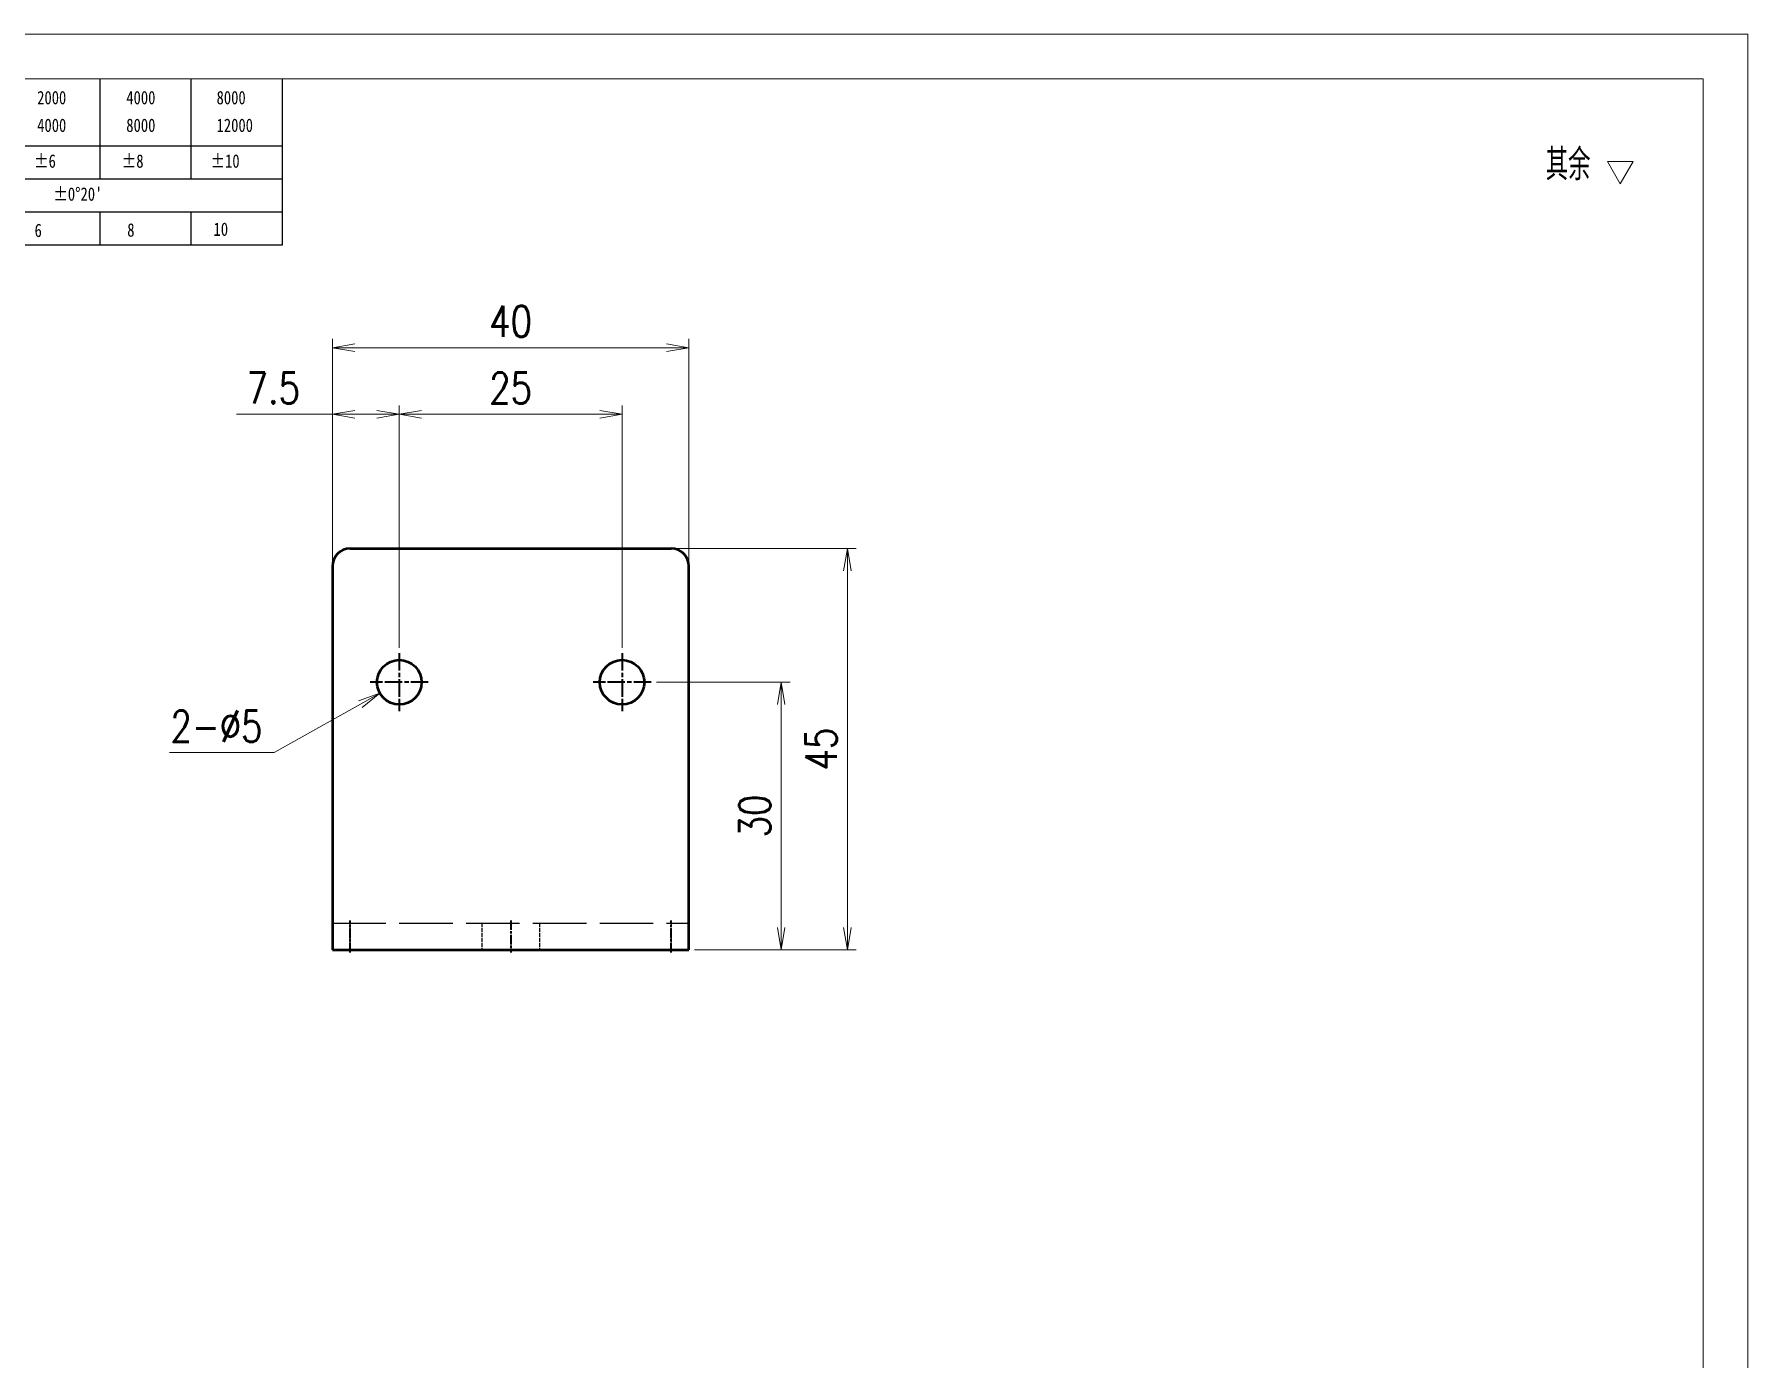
# Model space of a CAD drawing. Header units: millimetres. Extents: x 115 to 5146, y 57 to 1134.
# Drawn here: x 2257.1 to 2449.3, y 205.5 to 354 of the extents above; entities that cross this region are included whole.
import ezdxf

# ---------------------------------------------------------------- set-up
doc = ezdxf.new("R2010")
doc.units = ezdxf.units.MM
doc.header["$PDMODE"] = 35
for name, pattern in [('AM_ISO02W050', [7.5, 6, -1.5]), ('AM_ISO08W050', [18, 12, -1.5, 3, -1.5]), ('DOT2', [0.125, 0, -0.125])]:
    doc.linetypes.add(name, pattern=pattern)
for name, color, linetype, lineweight in [('CENTER', 2, 'AM_ISO08W050', 35), ('DIM', 3, 'Continuous', 25), ('DRAWING', 7, 'Continuous', 50), ('HIDDEN', 1, 'AM_ISO02W050', 25), ('图框', 7, 'Continuous', 18), ('标注线', 3, 'Continuous', 18)]:
    doc.layers.add(name, color=color, linetype=linetype, lineweight=lineweight)
doc.layers.add('图\\M+19E79\\M+195B6\\M+18E9A', color=7, linetype='Continuous')
doc.layers.add('打印', color=7, linetype='Continuous', lineweight=15, plot=False)
doc.layers.add('打印-禁用', color=7, linetype='Continuous', lineweight=15, plot=False)
doc.styles.add('DIM', font='romans.shx', dxfattribs={"width": 0.8, "bigfont": 'bigfont.shx'})
doc.styles.add('国标', font='simfang.ttf', dxfattribs={"width": 0.8})
doc.styles.add('机械长仿宋', font='gbenor.shx', dxfattribs={"height": 1, "bigfont": 'gbcbig.shx'})
doc.dimstyles.new('XR 1-1$0', dxfattribs={"dimtxt": 3.5, "dimasz": 2.5, "dimexe": 1, "dimexo": 0.625, "dimgap": 1.2, "dimtad": 1, "dimzin": 9, "dimdsep": 46, "dimtxsty": 'DIM', "dimblk": 'OPEN', "dimcen": 0, "dimclrd": 8, "dimclre": 8, "dimclrt": 2, "dimazin": 2, "dimtfac": 0.5, "dimtmove": 0, "dimatfit": 3, "dimldrblk": 'OPEN', "dimfxl": 0, "dimtolj": 2, "dimlwd": 18, "dimlwe": 18, "dimarcsym": 0})
doc.dimstyles.new('XR 1-1$3', dxfattribs={"dimtxt": 3.5, "dimasz": 2.5, "dimexe": 1, "dimexo": 0.625, "dimgap": 1.2, "dimtad": 1, "dimtoh": 1, "dimdsep": 46, "dimtxsty": 'DIM', "dimblk": 'OPEN', "dimcen": 0, "dimclrd": 8, "dimclre": 8, "dimclrt": 2, "dimazin": 2, "dimtfac": 0.5, "dimtofl": 0, "dimtmove": 0, "dimatfit": 3, "dimldrblk": 'OPEN', "dimfxl": 0, "dimtolj": 2, "dimlwd": 18, "dimlwe": 18, "dimarcsym": 0})

# ---------------------------------------------------------------- blocks, each defined once
blk = doc.blocks.new('GZDEH零件A3图框V01版')
at = {"layer": '图\\M+19E79\\M+195B6\\M+18E9A', "color": 9}
for p, q in [((3092.64, -1561.98), (3092.64, -1554.46)), ((3102.86, -1561.98), (3102.86, -1554.46)), ((3113.09, -1573.08), (3113.09, -1554.46)), ((2996.09, -1561.98), (3113.09, -1561.98)), ((3092.64, -1565.68), (3092.64, -1561.98)), ((3102.86, -1565.68), (3102.86, -1561.98)), ((2996.09, -1565.68), (3113.09, -1565.68)), ((2996.09, -1569.38), (3113.09, -1569.38)), ((3092.64, -1573.08), (3092.64, -1569.38)), ((3102.86, -1573.08), (3102.86, -1569.38)), ((2990.09, -1573.08), (3113.09, -1573.08))]:
    blk.add_line(p, q, dxfattribs=at)
at = {"layer": '图框', "linetype": 'Continuous'}
for p, q in [((3272.49, -1554.46), (2882.49, -1554.46)), ((3272.49, -1832.96), (3272.49, -1554.46))]:
    blk.add_line(p, q, dxfattribs=at)
at = {"layer": '打印-禁用', "linetype": 'Continuous'}
for p, q in [((3277.49, -1549.46), (2857.49, -1549.46)), ((3277.49, -1846.46), (3277.49, -1549.46))]:
    blk.add_line(p, q, dxfattribs=at)
at = {"layer": '图\\M+19E79\\M+195B6\\M+18E9A', "color": 9, "style": '国标', "width": 0.8}
for s, p in [('2000', (3085.57, -1557.31)), ('4000', (3095.57, -1557.31)), ('8000', (3105.7, -1557.31)), ('4000', (3085.57, -1560.41)), ('8000', (3095.57, -1560.41)), ('12000', (3105.7, -1560.41)), ('±6', (3085.22, -1564.42)), ('±8', (3095.06, -1564.42)), ('±10', (3105.02, -1564.42)), ("±0%%D20'", (3087.38, -1568.12)), ('10', (3105.36, -1572.06)), ('6', (3085.28, -1572.19)), ('8', (3095.68, -1572.15))]:
    blk.add_text(s, height=1.5, dxfattribs=at).set_placement(p)
blk = doc.blocks.new('DEH A3')
at = {"layer": '图框'}
blk.add_blockref('GZDEH零件A3图框V01版', (-2857.49, 1846.46), dxfattribs=at)
blk = doc.blocks.new('FINISHER_1')
at = {"layer": '标注线'}
for p, q in [((0, 0), (-1.44, 2.5)), ((-1.44, 2.5), (1.44, 2.5)), ((1.44, 2.5), (0, 0))]:
    blk.add_line(p, q, dxfattribs=at)
blk = doc.blocks.new('其余任何12.5')
at = {"layer": '标注线', "color": 2, "linetype": 'ByBlock', "lineweight": 30}
blk.add_blockref('FINISHER_1', (0, 0), dxfattribs=at)
at = {"layer": '标注线', "color": 7, "linetype": 'DOT2', "style": '机械长仿宋'}
blk.add_text('其余', height=3.5, dxfattribs=at).set_placement((-8.38, 0.4))
blk = doc.blocks.new('_Open')
at = {"color": 0, "linetype": 'ByBlock', "lineweight": -2}
for p, q in [((-1, 0.167), (0, 0)), ((-1, -0.167), (0, 0)), ((0, 0), (-1, 0))]:
    blk.add_line(p, q, dxfattribs=at)
blk = doc.blocks.new('*D58')
at = {"layer": 'Defpoints', "color": 0, "transparency": 16777216}
for p in [(2290.51, 311.44), (2290.51, 294.4), (2298.01, 284.65)]:
    blk.add_point(p, dxfattribs=at)
at = {"layer": 'DIM', "color": 8, "lineweight": 18, "transparency": 16777216}
for p, q in [((2290.51, 311.44), (2279.75, 311.44)), ((2290.51, 295.02), (2290.51, 312.44)), ((2295.51, 311.44), (2293.01, 311.44)), ((2298.01, 285.27), (2298.01, 312.44))]:
    blk.add_line(p, q, dxfattribs=at)
at = {"layer": 'DIM', "color": 8, "linetype": 'ByBlock', "lineweight": 18, "transparency": 16777216, "xscale": 2.5, "yscale": 2.5, "zscale": 2.5, "rotation": 180}
blk.add_blockref('_Open', (2290.51, 311.44), dxfattribs=at)
at = {"layer": 'DIM', "color": 8, "linetype": 'ByBlock', "lineweight": 18, "transparency": 16777216, "xscale": 2.5, "yscale": 2.5, "zscale": 2.5}
blk.add_blockref('_Open', (2298.01, 311.44), dxfattribs=at)
at = {"layer": 'DIM', "color": 2, "transparency": 16777216, "insert": (2283.88, 314.39), "char_height": 3.5, "attachment_point": 5, "style": 'DIM'}
blk.add_mtext('\\A2;7.5', dxfattribs=at)
blk = doc.blocks.new('*D59')
at = {"layer": 'Defpoints', "color": 0, "transparency": 16777216}
for p in [(2323.01, 311.44), (2298.01, 284.65), (2323.01, 284.65)]:
    blk.add_point(p, dxfattribs=at)
at = {"layer": 'DIM', "color": 8, "lineweight": 18, "transparency": 16777216}
for p, q in [((2298.01, 285.27), (2298.01, 312.44)), ((2300.51, 311.44), (2320.51, 311.44)), ((2323.01, 285.27), (2323.01, 312.44))]:
    blk.add_line(p, q, dxfattribs=at)
at = {"layer": 'DIM', "color": 8, "linetype": 'ByBlock', "lineweight": 18, "transparency": 16777216, "xscale": 2.5, "yscale": 2.5, "zscale": 2.5, "rotation": 180}
blk.add_blockref('_Open', (2298.01, 311.44), dxfattribs=at)
at = {"layer": 'DIM', "color": 8, "linetype": 'ByBlock', "lineweight": 18, "transparency": 16777216, "xscale": 2.5, "yscale": 2.5, "zscale": 2.5}
blk.add_blockref('_Open', (2323.01, 311.44), dxfattribs=at)
at = {"layer": 'DIM', "color": 2, "transparency": 16777216, "insert": (2310.51, 314.39), "char_height": 3.5, "attachment_point": 5, "style": 'DIM'}
blk.add_mtext('\\A2;25', dxfattribs=at)
blk = doc.blocks.new('*D60')
at = {"layer": 'Defpoints', "color": 0, "transparency": 16777216}
for p in [(2330.51, 318.91), (2290.51, 294.4), (2330.51, 294.4)]:
    blk.add_point(p, dxfattribs=at)
at = {"layer": 'DIM', "color": 8, "lineweight": 18, "transparency": 16777216}
for p, q in [((2290.51, 295.02), (2290.51, 319.91)), ((2330.51, 295.02), (2330.51, 319.91)), ((2293.01, 318.91), (2328.01, 318.91))]:
    blk.add_line(p, q, dxfattribs=at)
at = {"layer": 'DIM', "color": 8, "linetype": 'ByBlock', "lineweight": 18, "transparency": 16777216, "xscale": 2.5, "yscale": 2.5, "zscale": 2.5, "rotation": 180}
blk.add_blockref('_Open', (2290.51, 318.91), dxfattribs=at)
at = {"layer": 'DIM', "color": 8, "linetype": 'ByBlock', "lineweight": 18, "transparency": 16777216, "xscale": 2.5, "yscale": 2.5, "zscale": 2.5}
blk.add_blockref('_Open', (2330.51, 318.91), dxfattribs=at)
at = {"layer": 'DIM', "color": 2, "transparency": 16777216, "insert": (2310.51, 321.86), "char_height": 3.5, "attachment_point": 5, "style": 'DIM'}
blk.add_mtext('\\A2;40', dxfattribs=at)
blk = doc.blocks.new('*D61')
at = {"layer": 'Defpoints', "color": 0, "transparency": 16777216}
for p in [(2326.26, 281.4), (2330.51, 251.4), (2340.86, 251.4)]:
    blk.add_point(p, dxfattribs=at)
at = {"layer": 'DIM', "color": 8, "lineweight": 18, "transparency": 16777216}
for p, q in [((2326.89, 281.4), (2341.86, 281.4)), ((2340.86, 278.9), (2340.86, 253.9)), ((2331.14, 251.4), (2341.86, 251.4))]:
    blk.add_line(p, q, dxfattribs=at)
at = {"layer": 'DIM', "color": 8, "linetype": 'ByBlock', "lineweight": 18, "transparency": 16777216, "xscale": 2.5, "yscale": 2.5, "zscale": 2.5}
for p, rotation in [((2340.86, 281.4), 90), ((2340.86, 251.4), 270)]:
    blk.add_blockref('_Open', p, dxfattribs=dict(at, rotation=rotation))
at = {"layer": 'DIM', "color": 2, "transparency": 16777216, "insert": (2337.91, 266.4), "char_height": 3.5, "attachment_point": 5, "rotation": 90, "style": 'DIM'}
blk.add_mtext('\\A2;30', dxfattribs=at)
blk = doc.blocks.new('*D62')
at = {"layer": 'Defpoints', "color": 0, "transparency": 16777216}
for p in [(2328.51, 296.4), (2348.29, 296.4), (2330.51, 251.4)]:
    blk.add_point(p, dxfattribs=at)
at = {"layer": 'DIM', "color": 8, "lineweight": 18, "transparency": 16777216}
for p, q in [((2329.14, 296.4), (2349.29, 296.4)), ((2348.29, 253.9), (2348.29, 293.9)), ((2331.14, 251.4), (2349.29, 251.4))]:
    blk.add_line(p, q, dxfattribs=at)
at = {"layer": 'DIM', "color": 8, "linetype": 'ByBlock', "lineweight": 18, "transparency": 16777216, "xscale": 2.5, "yscale": 2.5, "zscale": 2.5}
for p, rotation in [((2348.29, 296.4), 90), ((2348.29, 251.4), 270)]:
    blk.add_blockref('_Open', p, dxfattribs=dict(at, rotation=rotation))
at = {"layer": 'DIM', "color": 2, "transparency": 16777216, "insert": (2345.34, 273.9), "char_height": 3.5, "attachment_point": 5, "rotation": 90, "style": 'DIM'}
blk.add_mtext('\\A2;45', dxfattribs=at)
blk = doc.blocks.new('*D63')
at = {"layer": 'Defpoints', "color": 0, "transparency": 16777216}
for p in [(2300.19, 282.62), (2295.83, 280.17)]:
    blk.add_point(p, dxfattribs=at)
at = {"layer": 'DIM', "color": 8, "lineweight": 18, "transparency": 16777216}
for p in [(2293.66, 278.95), (2272.25, 273.51)]:
    blk.add_line(p, (2283.98, 273.51), dxfattribs=at)
at = {"layer": 'DIM', "color": 8, "linetype": 'ByBlock', "lineweight": 18, "transparency": 16777216, "xscale": 2.5, "yscale": 2.5, "zscale": 2.5, "rotation": 29.32880187044602}
blk.add_blockref('_Open', (2295.83, 280.17), dxfattribs=at)
at = {"layer": 'DIM', "color": 2, "transparency": 16777216, "insert": (2277.51, 276.46), "char_height": 3.5, "attachment_point": 5, "style": 'DIM'}
blk.add_mtext('\\A2;\\A2;2-∅5', dxfattribs=at)

msp = doc.modelspace()

# ---------------------------------------------------------------- linework, layer by layer
at = {"layer": 'CENTER', "ltscale": 0.1625}
for p, q in [((2298.014, 284.648), (2298.014, 278.148)), ((2323.014, 284.648), (2323.014, 278.148)), ((2301.264, 281.398), (2294.764, 281.398)), ((2326.264, 281.398), (2319.764, 281.398))]:
    msp.add_line(p, q, dxfattribs=at)
at = {"layer": 'CENTER', "ltscale": 0.09}
for p, q in [((2292.514, 251.098), (2292.514, 254.698)), ((2328.514, 251.098), (2328.514, 254.698))]:
    msp.add_line(p, q, dxfattribs=at)
at = {"layer": 'CENTER', "ltscale": 0.090015}
msp.add_line((2310.514, 254.698), (2310.514, 251.097), dxfattribs=at)
at = {"layer": 'DRAWING'}
for p, q in [((2292.514, 296.398), (2328.514, 296.398)), ((2290.514, 294.398), (2290.514, 251.398)), ((2330.514, 251.398), (2330.514, 294.398)), ((2290.514, 251.398), (2330.514, 251.398))]:
    msp.add_line(p, q, dxfattribs=at)
for centre in [(2298.014, 281.398), (2323.014, 281.398)]:
    msp.add_circle(centre, 2.5, dxfattribs=at)
for centre, start, end in [((2292.514, 294.398), 90, 180), ((2328.514, 294.398), 0, 90)]:
    msp.add_arc(centre, 2, start, end, dxfattribs=at)
at = {"layer": 'HIDDEN'}
msp.add_line((2290.514, 254.398), (2330.514, 254.398), dxfattribs=at)
at = {"layer": 'HIDDEN', "ltscale": 0.075}
for p, q in [((2292.514, 251.398), (2292.514, 254.398)), ((2307.264, 254.398), (2307.264, 251.398)), ((2307.264, 254.398), (2307.264, 251.398)), ((2313.764, 254.398), (2313.764, 251.398)), ((2313.764, 254.398), (2313.764, 251.398)), ((2328.514, 254.398), (2328.514, 251.398))]:
    msp.add_line(p, q, dxfattribs=at)
at = {"layer": '打印'}
msp.add_lwpolyline([(2029.307, 354.047), (2449.307, 354.047), (2449.307, 57.047), (2029.307, 57.047)], close=True, dxfattribs=at)

# ---------------------------------------------------------------- block references
at = {"layer": '图框'}
msp.add_blockref('DEH A3', (2029.307, 57.047), dxfattribs=at)
at = {"layer": '标注线'}
msp.add_blockref('其余任何12.5', (2435.012, 337.283), dxfattribs=at)

# ---------------------------------------------------------------- dimensions: what is measured, and where the dimension line sits
at = {"layer": 'DIM'}
for base, p1, p2, picture, middle in [((2330.514, 318.911), (2290.514, 294.398), (2330.514, 294.398), '*D60', (2310.514, 321.861)), ((2290.514, 311.437), (2298.014, 284.648), (2290.514, 294.398), '*D58', (2283.881, 314.387)), ((2323.014, 311.437), (2298.014, 284.648), (2323.014, 284.648), '*D59', (2310.514, 314.387))]:
    dim = msp.add_linear_dim(base=base, p1=p1, p2=p2, dimstyle='XR 1-1$0', dxfattribs=at)
    dim.commit()
    dim.dimension.update_dxf_attribs({"geometry": picture, "text_midpoint": middle})
for base, p1, p2, picture, middle in [((2348.288, 296.398), (2330.514, 251.398), (2328.514, 296.398), '*D62', (2345.338, 273.898)), ((2340.862, 251.398), (2326.264, 281.398), (2330.514, 251.398), '*D61', (2337.912, 266.398))]:
    dim = msp.add_linear_dim(base=base, p1=p1, p2=p2, angle=90, dimstyle='XR 1-1$0', dxfattribs=at)
    dim.commit()
    dim.dimension.update_dxf_attribs({"geometry": picture, "text_midpoint": middle})
dim = msp.add_diameter_dim_2p(p1=(2300.194, 282.623), p2=(2295.835, 280.173), text='\\A2;2-<>', dimstyle='XR 1-1$3', override={"dimtxsty": 'DIM'}, dxfattribs=at)
dim.commit()
dim.dimension.update_dxf_attribs({"geometry": '*D63', "text_midpoint": (2277.513, 273.513), "dimtype": 163})

doc.saveas('drawing.dxf')
